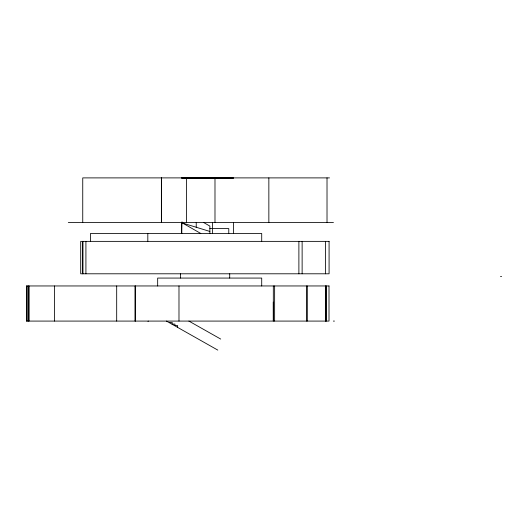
<?xml version="1.0" encoding="UTF-8"?>
<svg xmlns="http://www.w3.org/2000/svg" width="528" height="528" viewBox="0 0 528 528"><rect width="100%" height="100%" fill="white"/><g stroke="black" fill="none" stroke-linecap="round" stroke-linejoin="round"><path stroke-width="0.79" d="M177.52 327.142L177.692 325.618L174.821 325.618L174.986 324.093L172.115 324.093L172.286 322.562L169.415 322.562M147.965 321.321L148.381 321.083M329.492 177.896L82.744 177.896L82.744 222.453M181.52 178.061L233.561 178.061L181.52 177.896M68.303 222.453L333.452 222.453M209.867 228.604L228.776 228.604L228.776 233.488M500.491 276.527L501.6 276.527M333.353 321.083L334.462 321.083M182.596 223.067L209.867 231.449M188.892 321.083L220.711 339.068M166.465 321.083L217.807 350.104M181.771 222.598L181.52 233.488M181.52 222.453L200.798 233.488M203.564 222.453L209.867 226.096L209.867 233.488M182.714 222.453L181.903 221.918L181.903 222.453M327.017 177.896L327.017 222.453M326.113 285.958L326.113 321.083M326.053 285.958L326.053 321.083M325.552 241.369L325.552 273.794M325.552 285.958L325.552 321.083M306.992 285.958L306.992 321.083M306.926 285.958L306.926 321.083M302.128 241.369L302.128 273.794M298.888 241.369L298.888 273.794M274.633 285.958L274.633 321.083M273.319 285.958L273.319 321.083L273.293 302.122M268.851 177.896L268.851 222.453M261.71 241.369L261.71 233.488L90.46 233.488L90.46 241.369M261.71 285.958L261.71 278.071L157.667 278.071L157.667 285.958M233.488 222.453L233.488 233.488M229.706 273.794L229.706 278.071M214.988 177.896L214.988 222.453M212.527 222.453L212.527 233.488M196.231 222.453L196.231 227.258M186.575 177.896L186.575 222.453M181.797 222.453L181.797 233.488M181.619 222.453L181.619 233.488M180.464 273.794L180.464 278.071M178.985 285.958L178.985 321.083M161.462 177.896L161.462 222.453M161.383 177.896L161.383 222.453M147.814 233.488L147.814 241.369M135.28 285.958L135.28 321.083M135.102 285.958L135.102 321.083M116.688 285.958L116.688 321.083M85.919 241.369L85.919 273.794M82.969 241.369L82.969 273.794M82.5 241.369L82.5 273.794M54.575 285.958L54.536 321.083M28.961 285.958L28.961 321.083M28.776 285.958L28.776 321.083M27.766 285.958L27.766 321.083M26.473 285.958L26.473 321.083M329.083 241.369L80.698 241.369L80.698 273.794L329.083 273.794L329.083 241.369M329.01 285.958L26.4 285.958L26.4 321.083L329.01 321.083L329.01 285.958"/></g></svg>
